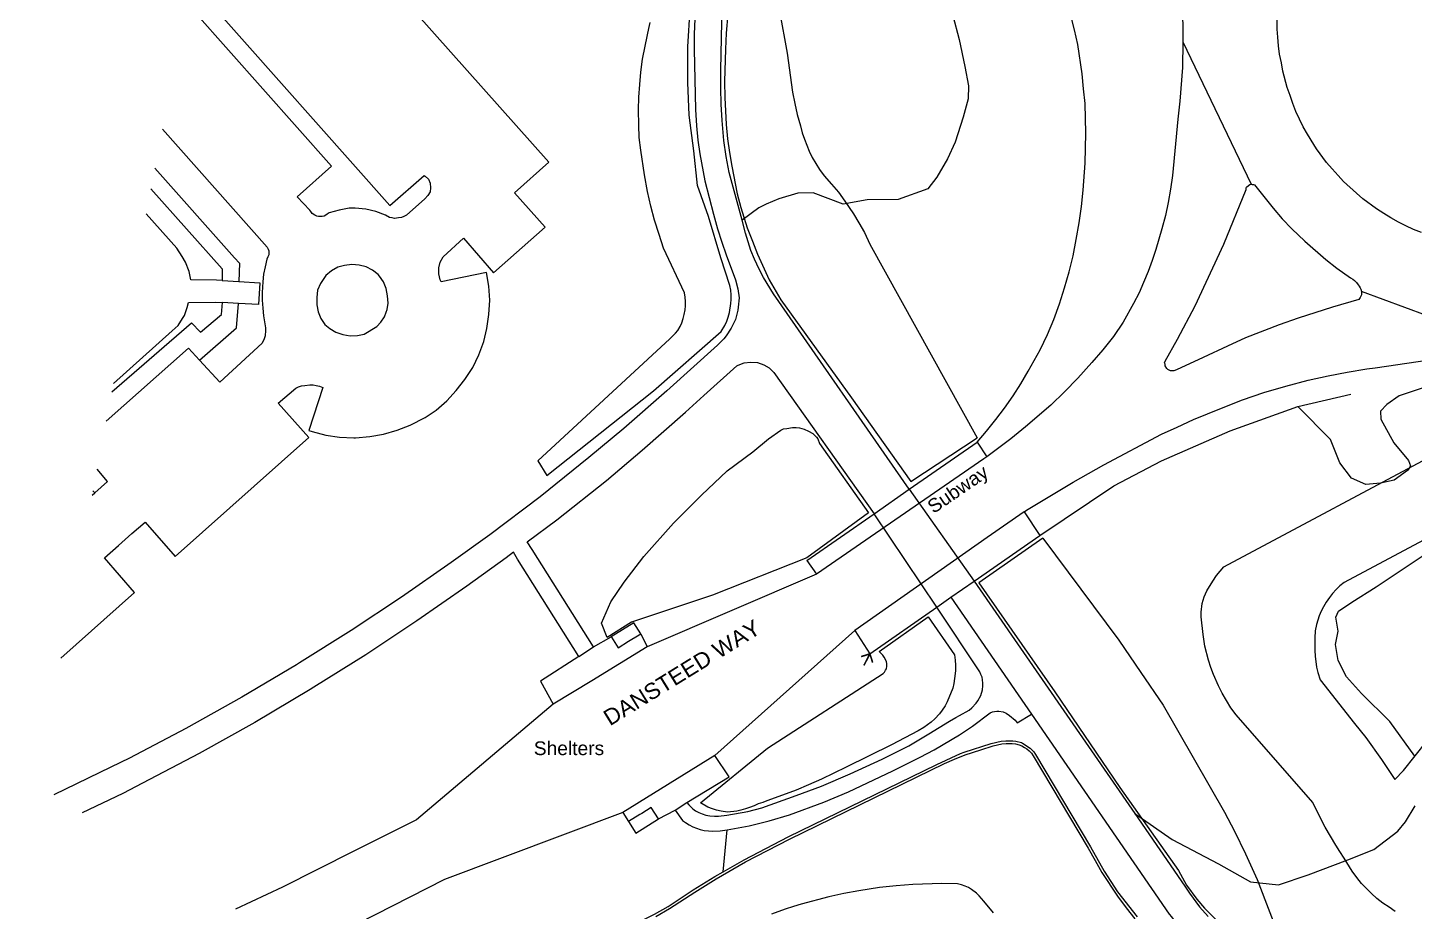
# Model space of a CAD drawing. Header units: millimetres. Extents: x 111502 to 977541, y 8702 to 1044108.
# Drawn here: x 487638.4 to 487789.9, y 241619.1 to 241715.7 of the extents above; entities that cross this region are included whole.
import ezdxf

# ---------------------------------------------------------------- set-up
doc = ezdxf.new("R2010")
doc.units = ezdxf.units.MM
doc.header["$LTSCALE"] = 0.25
doc.linetypes.add('DASHED2', pattern=[9.525, 6.35, -3.175])
doc.layers.add('E HVSS As Laid HV', color=10, linetype='Continuous')
doc.layers.add('X HVSS Site Background', color=8, linetype='Continuous')
doc.styles.add('OS Master Map$1$Standard', font='txt')

# ---------------------------------------------------------------- blocks, each defined once
blk = doc.blocks.new('OS Master Map$1$OSS2')
at = {"color": 8, "true_color": 0x707070, "const_width": 0.174, "flags": 128}
for points in [[(0.707, 0.707), (0, 0), (0.707, -0.707)], [(1.42, 0), (0, 0)]]:
    blk.add_lwpolyline(points, dxfattribs=at)
blk = doc.blocks.new('OS MAP 060722')
at = {"layer": 'X HVSS Site Background', "flags": 128}
for points in [[(-1099.33, 2590.34), (-1099.38, 2588.69), (-1099.38, 2588.69), (-1099.38, 2586.99), (-1099.38, 2586.99), (-1099.23, 2580.44), (-1099.23, 2580.44), (-1099.13, 2578.64), (-1099.13, 2578.64), (-1098.98, 2577.09), (-1098.98, 2577.09), (-1098.78, 2575.59), (-1098.78, 2575.59), (-1098.23, 2572.64), (-1098.23, 2572.64), (-1097.28, 2568.99), (-1097.28, 2568.99), (-1096.83, 2567.39), (-1096.83, 2567.39), (-1096.38, 2565.94), (-1096.38, 2565.94), (-1095.88, 2564.54), (-1095.88, 2564.54), (-1094.88, 2561.84), (-1094.88, 2561.84), (-1094.63, 2560.84), (-1094.63, 2560.84), (-1094.48, 2559.84), (-1094.48, 2559.84), (-1094.58, 2558.84), (-1094.58, 2558.84), (-1094.63, 2558.49), (-1094.63, 2558.49), (-1094.88, 2557.49), (-1094.88, 2557.49), (-1095.33, 2556.54), (-1095.33, 2556.54), (-1095.88, 2555.69), (-1095.88, 2555.69), (-1096.13, 2555.39), (-1096.13, 2555.39), (-1096.83, 2554.69), (-1096.83, 2554.69), (-1102.38, 2549.69), (-1102.38, 2549.69), (-1107.08, 2545.59), (-1107.08, 2545.59), (-1110.88, 2542.39), (-1110.88, 2542.39), (-1116.23, 2538.09), (-1116.23, 2538.09), (-1121.73, 2533.94), (-1121.73, 2533.94), (-1125.93, 2530.94), (-1125.93, 2530.94), (-1131.38, 2527.14), (-1131.38, 2527.14), (-1136.88, 2523.49), (-1136.88, 2523.49), (-1142.53, 2519.94), (-1142.53, 2519.94), (-1142.83, 2519.74), (-1142.83, 2519.74), (-1148.83, 2516.19), (-1148.83, 2516.19), (-1154.93, 2512.79), (-1154.93, 2512.79), (-1161.08, 2509.54), (-1161.08, 2509.54), (-1163.13, 2508.54), (-1163.13, 2508.54), (-1169.37, 2505.52)], [(-1094.15, 2568.33), (-1095.58, 2573.54), (-1095.58, 2573.54), (-1095.88, 2575.29), (-1095.88, 2575.29), (-1096.13, 2577.04), (-1096.13, 2577.04), (-1096.33, 2579.24), (-1096.33, 2579.24), (-1096.43, 2581.04), (-1096.43, 2581.04), (-1096.48, 2582.79), (-1096.48, 2582.79), (-1096.48, 2584.74), (-1096.48, 2584.74), (-1096.33, 2591.79), (-1096.33, 2591.79), (-1095.98, 2594.39), (-1095.98, 2594.39), (-1095.58, 2596.79), (-1095.58, 2596.79), (-1090.73, 2619.19)], [(-1095.53, 2593.04), (-1095.88, 2588.79), (-1095.88, 2588.79), (-1095.98, 2587.04), (-1095.98, 2587.04), (-1096.08, 2583.49), (-1096.08, 2583.49), (-1096.03, 2581.74), (-1096.03, 2581.74), (-1095.88, 2578.79), (-1095.88, 2578.79), (-1095.73, 2577.24), (-1095.73, 2577.24), (-1095.53, 2575.74), (-1095.53, 2575.74), (-1095.28, 2574.24), (-1095.28, 2574.24), (-1094.68, 2571.24), (-1094.68, 2571.24), (-1094.28, 2569.74), (-1094.28, 2569.74), (-1093.58, 2567.49), (-1093.58, 2567.49), (-1093.03, 2566.04), (-1093.03, 2566.04), (-1092.48, 2564.64), (-1092.48, 2564.64), (-1091.18, 2561.84), (-1091.18, 2561.84), (-1089.93, 2559.64), (-1089.93, 2559.64), (-1082.18, 2548.94), (-1082.18, 2548.94), (-1075.73, 2539.79), (-1075.73, 2539.79), (-1068.48, 2544.54)], [(-1090.08, 2591.19), (-1089.23, 2586.59), (-1089.23, 2586.59), (-1088.63, 2582.34), (-1088.63, 2582.34), (-1088.38, 2581.09), (-1088.38, 2581.09), (-1088.13, 2579.89), (-1088.13, 2579.89), (-1087.78, 2578.64), (-1087.78, 2578.64), (-1087.58, 2577.89), (-1087.58, 2577.89), (-1087.33, 2577.19), (-1087.33, 2577.19), (-1086.83, 2575.89), (-1086.83, 2575.89), (-1086.48, 2575.19), (-1086.48, 2575.19), (-1085.68, 2573.89), (-1085.68, 2573.89), (-1085.18, 2573.19), (-1085.18, 2573.19), (-1084.38, 2572.29), (-1084.38, 2572.29), (-1083.63, 2571.39), (-1083.63, 2571.39), (-1082.93, 2570.44), (-1082.93, 2570.44), (-1081.98, 2569.04), (-1081.98, 2569.04), (-1081.38, 2568.04), (-1081.38, 2568.04), (-1080.78, 2566.99), (-1080.78, 2566.99), (-1080.18, 2565.74), (-1080.18, 2565.74), (-1068.48, 2544.54)], [(-1071.14, 2590.73), (-1070.44, 2588.09), (-1070.44, 2588.09), (-1069.81, 2585.15), (-1069.81, 2585.15), (-1069.43, 2583.03), (-1069.43, 2583.03), (-1069.45, 2581.61), (-1069.45, 2581.61), (-1069.99, 2579.6), (-1069.99, 2579.6), (-1070.87, 2576.89), (-1070.87, 2576.89), (-1071.72, 2575.06), (-1071.72, 2575.06), (-1072.86, 2573.06), (-1072.86, 2573.06), (-1073.85, 2571.77), (-1073.85, 2571.77), (-1077.1, 2570.59), (-1077.1, 2570.59), (-1080.48, 2570.56), (-1080.48, 2570.56), (-1083.09, 2570.08), (-1083.09, 2570.08), (-1086.37, 2571.34), (-1086.37, 2571.34), (-1088.05, 2571.29), (-1088.05, 2571.29), (-1090.14, 2570.66), (-1090.14, 2570.66), (-1091.52, 2570.09), (-1091.52, 2570.09), (-1092.31, 2569.68), (-1092.31, 2569.68), (-1094.15, 2568.33)], [(-1068.48, 2544.09), (-1067.43, 2545.29), (-1067.43, 2545.29), (-1066.43, 2546.54), (-1066.43, 2546.54), (-1065.48, 2547.79), (-1065.48, 2547.79), (-1064.53, 2549.14), (-1064.53, 2549.14), (-1063.68, 2550.44), (-1063.68, 2550.44), (-1062.88, 2551.84), (-1062.88, 2551.84), (-1061.58, 2554.19), (-1061.58, 2554.19), (-1060.78, 2555.84), (-1060.78, 2555.84), (-1060.08, 2557.49), (-1060.08, 2557.49), (-1059.48, 2559.19), (-1059.48, 2559.19), (-1058.93, 2560.94), (-1058.93, 2560.94), (-1058.43, 2562.69), (-1058.43, 2562.69), (-1057.98, 2564.44), (-1057.98, 2564.44), (-1057.63, 2566.24), (-1057.63, 2566.24), (-1057.33, 2568.04), (-1057.33, 2568.04), (-1057.08, 2569.84), (-1057.08, 2569.84), (-1056.88, 2571.64), (-1056.88, 2571.64), (-1056.68, 2574.59), (-1056.68, 2574.59), (-1056.58, 2577.84), (-1056.58, 2577.84), (-1056.68, 2581.09), (-1056.68, 2581.09), (-1056.83, 2582.69), (-1056.83, 2582.69), (-1056.98, 2584.34), (-1056.98, 2584.34), (-1057.48, 2587.54), (-1057.48, 2587.54), (-1057.83, 2589.14), (-1057.83, 2589.14), (-1058.53, 2591.84)], [(-1019.93, 2566.99), (-1020.78, 2567.34), (-1020.78, 2567.34), (-1021.63, 2567.74), (-1021.63, 2567.74), (-1022.43, 2568.14), (-1022.43, 2568.14), (-1023.28, 2568.59), (-1023.28, 2568.59), (-1024.03, 2569.09), (-1024.03, 2569.09), (-1024.83, 2569.59), (-1024.83, 2569.59), (-1026.33, 2570.69), (-1026.33, 2570.69), (-1027.03, 2571.29), (-1027.03, 2571.29), (-1028.43, 2572.59), (-1028.43, 2572.59), (-1029.03, 2573.24), (-1029.03, 2573.24), (-1029.68, 2573.94), (-1029.68, 2573.94), (-1030.28, 2574.64), (-1030.28, 2574.64), (-1031.38, 2576.14), (-1031.38, 2576.14), (-1031.67, 2576.6), (-1031.67, 2576.6), (-1032.38, 2577.74), (-1032.38, 2577.74), (-1032.83, 2578.54), (-1032.83, 2578.54), (-1033.63, 2580.24), (-1033.63, 2580.24), (-1033.98, 2581.09), (-1033.98, 2581.09), (-1034.28, 2581.99), (-1034.28, 2581.99), (-1034.58, 2582.84), (-1034.58, 2582.84), (-1035.08, 2584.64), (-1035.08, 2584.64), (-1035.23, 2585.54), (-1035.23, 2585.54), (-1035.43, 2586.49), (-1035.43, 2586.49), (-1035.53, 2587.39), (-1035.53, 2587.39), (-1035.63, 2588.34), (-1035.63, 2588.34), (-1035.68, 2589.24), (-1035.68, 2589.24), (-1035.68, 2591.14)], [(-1168.6, 2520.47), (-1160.53, 2527.64), (-1160.53, 2527.64), (-1163.83, 2531.44), (-1163.83, 2531.44), (-1162.28, 2532.79), (-1162.28, 2532.79), (-1160.83, 2534.09), (-1160.83, 2534.09), (-1159.38, 2535.34), (-1159.38, 2535.34), (-1156.08, 2531.59), (-1156.08, 2531.59), (-1141.48, 2544.59), (-1141.48, 2544.59), (-1144.83, 2548.34), (-1144.83, 2548.34), (-1142.93, 2549.99), (-1142.93, 2549.99), (-1142.63, 2550.14), (-1142.63, 2550.14), (-1142.28, 2550.24), (-1142.28, 2550.24), (-1141.93, 2550.29), (-1141.93, 2550.29), (-1141.38, 2550.34), (-1141.38, 2550.34), (-1141.03, 2550.34), (-1141.03, 2550.34), (-1140.68, 2550.29), (-1140.68, 2550.29), (-1140.33, 2550.19), (-1140.33, 2550.19), (-1139.98, 2550.04), (-1139.98, 2550.04), (-1141.48, 2545.34), (-1141.48, 2545.34), (-1141.13, 2545.24), (-1141.13, 2545.24), (-1139.63, 2544.84), (-1139.63, 2544.84), (-1138.13, 2544.64), (-1138.13, 2544.64), (-1136.58, 2544.54), (-1136.58, 2544.54), (-1136.38, 2544.54), (-1136.38, 2544.54), (-1134.83, 2544.69), (-1134.83, 2544.69), (-1133.33, 2544.94), (-1133.33, 2544.94), (-1131.83, 2545.39), (-1131.83, 2545.39), (-1130.43, 2545.94), (-1130.43, 2545.94), (-1128.78, 2546.79), (-1128.78, 2546.79), (-1127.58, 2547.59), (-1127.58, 2547.59), (-1126.43, 2548.59), (-1126.43, 2548.59), (-1125.38, 2549.74), (-1125.38, 2549.74), (-1124.43, 2550.94), (-1124.43, 2550.94), (-1123.58, 2552.24), (-1123.58, 2552.24), (-1122.93, 2553.64), (-1122.93, 2553.64), (-1122.38, 2555.09), (-1122.38, 2555.09), (-1122.03, 2556.49), (-1122.03, 2556.49), (-1121.83, 2558.04), (-1121.83, 2558.04), (-1121.73, 2559.59), (-1121.73, 2559.59), (-1121.83, 2561.14), (-1121.83, 2561.14), (-1122.08, 2562.64), (-1122.08, 2562.64), (-1127.03, 2561.59), (-1127.03, 2561.59), (-1127.13, 2561.84), (-1127.13, 2561.84), (-1127.28, 2562.49), (-1127.28, 2562.49), (-1127.28, 2563.14), (-1127.28, 2563.14), (-1127.13, 2563.74), (-1127.13, 2563.74), (-1126.83, 2564.34), (-1126.83, 2564.34), (-1124.58, 2566.39), (-1124.58, 2566.39), (-1121.33, 2562.59), (-1121.33, 2562.59), (-1115.68, 2567.59), (-1115.68, 2567.59), (-1119.03, 2571.34), (-1119.03, 2571.34), (-1115.28, 2574.69), (-1115.28, 2574.69), (-1140.53, 2603.09)], [(-1152.58, 2592.39), (-1132.63, 2569.94), (-1132.63, 2569.94), (-1128.88, 2573.24), (-1128.88, 2573.24), (-1128.78, 2573.14), (-1128.78, 2573.14), (-1128.43, 2572.84), (-1128.43, 2572.84), (-1128.23, 2572.39), (-1128.23, 2572.39), (-1128.18, 2571.89), (-1128.18, 2571.89), (-1128.23, 2571.44), (-1128.23, 2571.44), (-1128.48, 2571.04), (-1128.48, 2571.04), (-1128.83, 2570.69), (-1128.83, 2570.69), (-1130.83, 2568.89), (-1130.83, 2568.89), (-1131.13, 2568.74), (-1131.13, 2568.74), (-1131.38, 2568.64), (-1131.38, 2568.64), (-1131.68, 2568.59), (-1131.68, 2568.59), (-1132.13, 2568.54), (-1132.13, 2568.54), (-1132.38, 2568.59), (-1132.38, 2568.59), (-1132.68, 2568.64), (-1132.68, 2568.64), (-1133.13, 2568.89), (-1133.13, 2568.89), (-1134.18, 2569.29), (-1134.18, 2569.29), (-1135.28, 2569.54), (-1135.28, 2569.54), (-1136.43, 2569.64), (-1136.43, 2569.64), (-1137.08, 2569.64), (-1137.08, 2569.64), (-1138.18, 2569.44), (-1138.18, 2569.44), (-1139.28, 2569.14), (-1139.28, 2569.14), (-1139.48, 2568.99), (-1139.48, 2568.99), (-1139.63, 2568.89), (-1139.63, 2568.89), (-1139.83, 2568.79), (-1139.83, 2568.79), (-1140.03, 2568.74), (-1140.03, 2568.74), (-1140.43, 2568.74), (-1140.43, 2568.74), (-1140.63, 2568.79), (-1140.63, 2568.79), (-1140.83, 2568.89), (-1140.83, 2568.89), (-1141.13, 2569.09), (-1141.13, 2569.09), (-1141.28, 2569.29), (-1141.28, 2569.29), (-1141.38, 2569.44), (-1141.38, 2569.44), (-1142.78, 2570.89), (-1142.78, 2570.89), (-1139.03, 2574.24), (-1139.03, 2574.24), (-1154.03, 2591.14)], [(-1116.48, 2542.04), (-1102.03, 2555.39), (-1102.03, 2555.39), (-1101.43, 2555.99), (-1101.43, 2555.99), (-1101.18, 2556.29), (-1101.18, 2556.29), (-1100.93, 2556.74), (-1100.93, 2556.74), (-1100.73, 2557.14), (-1100.73, 2557.14), (-1100.58, 2557.59), (-1100.58, 2557.59), (-1100.48, 2558.04), (-1100.48, 2558.04), (-1100.38, 2558.54), (-1100.38, 2558.54), (-1100.33, 2558.99), (-1100.33, 2558.99), (-1100.33, 2559.44), (-1100.33, 2559.44), (-1100.38, 2559.94), (-1100.38, 2559.94), (-1100.43, 2560.39), (-1100.43, 2560.39), (-1102.73, 2565.29), (-1102.73, 2565.29), (-1103.23, 2566.79), (-1103.23, 2566.79), (-1103.73, 2568.34), (-1103.73, 2568.34), (-1104.13, 2569.89), (-1104.13, 2569.89), (-1104.48, 2571.49), (-1104.48, 2571.49), (-1104.83, 2573.29), (-1104.83, 2573.29), (-1105.23, 2575.99), (-1105.23, 2575.99), (-1105.38, 2577.39), (-1105.38, 2577.39), (-1105.43, 2578.74), (-1105.43, 2578.74), (-1105.48, 2580.39), (-1105.48, 2580.39), (-1105.43, 2581.79), (-1105.43, 2581.79), (-1105.33, 2583.19), (-1105.33, 2583.19), (-1105.23, 2584.54), (-1105.23, 2584.54), (-1105.03, 2585.94), (-1105.03, 2585.94), (-1104.48, 2588.59), (-1104.48, 2588.59), (-1104.33, 2589.29), (-1104.33, 2589.29), (-1104.18, 2589.94)], [(-1116.48, 2542.04), (-1115.48, 2540.44), (-1115.48, 2540.44), (-1103.83, 2549.69), (-1103.83, 2549.69), (-1096.43, 2556.19), (-1096.43, 2556.19), (-1096.03, 2556.84), (-1096.03, 2556.84), (-1095.83, 2557.29), (-1095.83, 2557.29), (-1095.68, 2557.74), (-1095.68, 2557.74), (-1095.53, 2558.24), (-1095.53, 2558.24), (-1095.38, 2559.24), (-1095.38, 2559.24), (-1095.33, 2559.69), (-1095.33, 2559.69), (-1095.33, 2560.19), (-1095.33, 2560.19), (-1095.38, 2560.69), (-1095.38, 2560.69), (-1095.48, 2561.19), (-1095.48, 2561.19), (-1096.48, 2564.24), (-1096.48, 2564.24), (-1097.83, 2568.74), (-1097.83, 2568.74), (-1099.03, 2572.14), (-1099.03, 2572.14), (-1099.43, 2575.94), (-1099.43, 2575.94), (-1099.93, 2579.84), (-1099.93, 2579.84), (-1100.08, 2583.39), (-1100.08, 2583.39), (-1100.08, 2587.29), (-1100.08, 2587.29), (-1099.83, 2591.44)], [(-1046.05, 2590.96), (-1045.98, 2589.74), (-1045.98, 2589.74), (-1045.98, 2587.84)], [(-1045.98, 2587.84), (-1046.03, 2585.04), (-1046.03, 2585.04), (-1046.33, 2581.34), (-1046.33, 2581.34), (-1046.53, 2579.39), (-1046.53, 2579.39), (-1047.13, 2573.24), (-1047.13, 2573.24), (-1047.33, 2571.74), (-1047.33, 2571.74), (-1047.58, 2570.29), (-1047.58, 2570.29), (-1047.88, 2568.84), (-1047.88, 2568.84), (-1048.28, 2567.39), (-1048.28, 2567.39), (-1048.93, 2565.14), (-1048.93, 2565.14), (-1049.33, 2563.94), (-1049.33, 2563.94), (-1049.78, 2562.74), (-1049.78, 2562.74), (-1050.28, 2561.54), (-1050.28, 2561.54), (-1050.78, 2560.39), (-1050.78, 2560.39), (-1051.38, 2559.24), (-1051.38, 2559.24), (-1052.53, 2557.19), (-1052.53, 2557.19), (-1053.58, 2555.64), (-1053.58, 2555.64), (-1054.73, 2554.19), (-1054.73, 2554.19), (-1055.93, 2552.79), (-1055.93, 2552.79), (-1057.48, 2551.09), (-1057.48, 2551.09), (-1058.93, 2549.59), (-1058.93, 2549.59), (-1060.43, 2548.14), (-1060.43, 2548.14), (-1063.18, 2545.74), (-1063.18, 2545.74), (-1064.78, 2544.44), (-1064.78, 2544.44), (-1067.42, 2542.47)], [(-1045.98, 2587.84), (-1038.53, 2572.29)], [(-1157.49, 2578.29), (-1146.03, 2565.39), (-1146.03, 2565.39), (-1145.93, 2565.19), (-1145.93, 2565.19), (-1145.88, 2564.99), (-1145.88, 2564.99), (-1145.88, 2564.54), (-1145.88, 2564.54), (-1145.98, 2564.34), (-1145.98, 2564.34), (-1146.08, 2564.09), (-1146.08, 2564.09), (-1146.28, 2563.24), (-1146.28, 2563.24), (-1146.43, 2562.44), (-1146.43, 2562.44), (-1146.53, 2561.59), (-1146.53, 2561.59), (-1146.58, 2560.44), (-1146.58, 2560.44), (-1146.58, 2559.59), (-1146.58, 2559.59), (-1146.53, 2558.74), (-1146.53, 2558.74), (-1146.43, 2557.89), (-1146.43, 2557.89), (-1146.23, 2556.59), (-1146.23, 2556.59), (-1146.23, 2556.29), (-1146.23, 2556.29), (-1146.28, 2555.69), (-1146.28, 2555.69), (-1146.38, 2555.39), (-1146.38, 2555.39), (-1146.58, 2554.89), (-1146.58, 2554.89), (-1151.23, 2550.64), (-1151.23, 2550.64), (-1153.43, 2553.04)], [(-1158.31, 2574.03), (-1149.63, 2564.24), (-1149.63, 2564.24), (-1149.08, 2563.64), (-1149.08, 2563.64), (-1149.13, 2561.64)], [(-1158.75, 2571.76), (-1150.98, 2563.04), (-1150.98, 2563.04), (-1150.98, 2561.74)], [(-1026.48, 2560.54), (-1026.48, 2560.19), (-1026.48, 2560.19), (-1026.53, 2560.04), (-1026.53, 2560.04), (-1026.63, 2559.89), (-1026.63, 2559.89), (-1026.78, 2559.69), (-1026.78, 2559.69), (-1029.63, 2558.84), (-1029.63, 2558.84), (-1033.38, 2557.64), (-1033.38, 2557.64), (-1035.48, 2556.89), (-1035.48, 2556.89), (-1039.13, 2555.49), (-1039.13, 2555.49), (-1041.13, 2554.59), (-1041.13, 2554.59), (-1043.78, 2553.34), (-1043.78, 2553.34), (-1046.68, 2551.99), (-1046.68, 2551.99), (-1046.98, 2551.89), (-1046.98, 2551.89), (-1047.11, 2551.89), (-1047.11, 2551.89), (-1047.33, 2551.89), (-1047.33, 2551.89), (-1047.48, 2551.94), (-1047.48, 2551.94), (-1047.63, 2552.04), (-1047.63, 2552.04), (-1047.73, 2552.14), (-1047.73, 2552.14), (-1047.93, 2552.44), (-1047.93, 2552.44), (-1047.93, 2552.59), (-1047.93, 2552.59), (-1047.98, 2552.74), (-1047.98, 2552.74), (-1047.93, 2552.94), (-1047.93, 2552.94), (-1046.58, 2555.34), (-1046.58, 2555.34), (-1044.63, 2558.99), (-1044.63, 2558.99), (-1041.53, 2565.74), (-1041.53, 2565.74), (-1039.08, 2571.69), (-1039.08, 2571.69), (-1039.08, 2571.84), (-1039.08, 2571.84), (-1039.03, 2571.94), (-1039.03, 2571.94), (-1038.83, 2572.14), (-1038.83, 2572.14), (-1038.68, 2572.24), (-1038.68, 2572.24), (-1038.53, 2572.29)], [(-1038.53, 2572.29), (-1038.43, 2572.24), (-1038.43, 2572.24), (-1038.28, 2572.24), (-1038.28, 2572.24), (-1038.18, 2572.19), (-1038.18, 2572.19), (-1038.03, 2572.04), (-1038.03, 2572.04), (-1036.13, 2569.64), (-1036.13, 2569.64), (-1035.13, 2568.49), (-1035.13, 2568.49), (-1034.08, 2567.39), (-1034.08, 2567.39), (-1032.68, 2566.04), (-1032.68, 2566.04), (-1030.38, 2564.04), (-1030.38, 2564.04), (-1029.18, 2563.09), (-1029.18, 2563.09), (-1027.68, 2562.04), (-1027.68, 2562.04), (-1027.43, 2561.89), (-1027.43, 2561.89), (-1027.23, 2561.74), (-1027.23, 2561.74), (-1027.03, 2561.54), (-1027.03, 2561.54), (-1026.83, 2561.29), (-1026.83, 2561.29), (-1026.73, 2561.14), (-1026.73, 2561.14), (-1026.63, 2560.94), (-1026.63, 2560.94), (-1026.53, 2560.79), (-1026.53, 2560.79), (-1026.48, 2560.54)], [(-1150.98, 2561.74), (-1151.58, 2561.79), (-1151.58, 2561.79), (-1154.38, 2561.84), (-1154.38, 2561.84), (-1154.58, 2562.74), (-1154.58, 2562.74), (-1154.98, 2563.74), (-1154.98, 2563.74), (-1155.33, 2564.39), (-1155.33, 2564.39), (-1155.93, 2565.29), (-1155.93, 2565.29), (-1159.27, 2569.03)], [(-1075.88, 2538.94), (-1090.73, 2560.29), (-1090.73, 2560.29), (-1091.83, 2562.09), (-1091.83, 2562.09), (-1092.28, 2562.99), (-1092.28, 2562.99), (-1092.78, 2564.09), (-1092.78, 2564.09), (-1093.18, 2565.04), (-1093.18, 2565.04), (-1093.78, 2566.94), (-1093.78, 2566.94), (-1094.15, 2568.33)], [(-1134.08, 2556.74), (-1133.63, 2557.19), (-1133.63, 2557.19), (-1133.23, 2557.79), (-1133.23, 2557.79), (-1133.03, 2558.29), (-1133.03, 2558.29), (-1132.93, 2558.59), (-1132.93, 2558.59), (-1132.83, 2559.29), (-1132.83, 2559.29), (-1132.88, 2560.09), (-1132.88, 2560.09), (-1133.03, 2560.89), (-1133.03, 2560.89), (-1133.33, 2561.59), (-1133.33, 2561.59), (-1133.78, 2562.24), (-1133.78, 2562.24), (-1133.93, 2562.39), (-1133.93, 2562.39), (-1134.53, 2562.89), (-1134.53, 2562.89), (-1135.23, 2563.24), (-1135.23, 2563.24), (-1135.98, 2563.44), (-1135.98, 2563.44), (-1136.78, 2563.49), (-1136.78, 2563.49), (-1137.58, 2563.39), (-1137.58, 2563.39), (-1138.33, 2563.19), (-1138.33, 2563.19), (-1139.03, 2562.79), (-1139.03, 2562.79), (-1139.63, 2562.29), (-1139.63, 2562.29), (-1139.78, 2562.09), (-1139.78, 2562.09), (-1140.23, 2561.44), (-1140.23, 2561.44), (-1140.53, 2560.69), (-1140.53, 2560.69), (-1140.63, 2559.89), (-1140.63, 2559.89), (-1140.63, 2559.09), (-1140.63, 2559.09), (-1140.48, 2558.34), (-1140.48, 2558.34), (-1140.18, 2557.59), (-1140.18, 2557.59), (-1139.73, 2556.94), (-1139.73, 2556.94), (-1139.18, 2556.49), (-1139.18, 2556.49), (-1138.53, 2556.09), (-1138.53, 2556.09), (-1137.78, 2555.84), (-1137.78, 2555.84), (-1136.98, 2555.69), (-1136.98, 2555.69), (-1136.18, 2555.74), (-1136.18, 2555.74), (-1135.43, 2555.89), (-1135.43, 2555.89), (-1134.08, 2556.74)], [(-1150.98, 2561.74), (-1149.13, 2561.64)], [(-1149.13, 2561.64), (-1146.83, 2561.49), (-1146.83, 2561.49), (-1146.98, 2559.14), (-1146.98, 2559.14), (-1149.18, 2559.24)], [(-1009.9, 2554.43), (-1026.48, 2560.54)], [(-1163.01, 2549.57), (-1154.33, 2557.14), (-1154.33, 2557.14), (-1153.33, 2556.09), (-1153.33, 2556.09), (-1151.03, 2558.04), (-1151.03, 2558.04), (-1150.93, 2559.34)], [(-1162.83, 2550.48), (-1156.43, 2556.24), (-1156.43, 2556.24), (-1155.78, 2556.84), (-1155.78, 2556.84), (-1155.28, 2557.59), (-1155.28, 2557.59), (-1155.08, 2557.94), (-1155.08, 2557.94), (-1154.78, 2558.79), (-1154.78, 2558.79), (-1154.63, 2559.34), (-1154.63, 2559.34), (-1151.73, 2559.39), (-1151.73, 2559.39), (-1150.93, 2559.34)], [(-1153.43, 2553.04), (-1149.38, 2556.59), (-1149.38, 2556.59), (-1149.18, 2559.24)], [(-1149.18, 2559.24), (-1150.93, 2559.34)], [(-1063.34, 2536.46), (-1063.08, 2536.64), (-1063.08, 2536.64), (-1057.98, 2539.69), (-1057.98, 2539.69), (-1054.63, 2541.59), (-1054.63, 2541.59), (-1048.33, 2544.94), (-1048.33, 2544.94), (-1046.6, 2545.73), (-1046.6, 2545.73), (-1044.83, 2546.54), (-1044.83, 2546.54), (-1041.78, 2547.79), (-1041.78, 2547.79), (-1039.48, 2548.69), (-1039.48, 2548.69), (-1037.13, 2549.49), (-1037.13, 2549.49), (-1034.73, 2550.19), (-1034.73, 2550.19), (-1032.28, 2550.84), (-1032.28, 2550.84), (-1030.13, 2551.34), (-1030.13, 2551.34), (-1028.03, 2551.74), (-1028.03, 2551.74), (-1025.88, 2552.09), (-1025.88, 2552.09), (-1024.98, 2552.19), (-1024.98, 2552.19), (-1009.9, 2554.43)], [(-1163.62, 2546.38), (-1154.63, 2554.34), (-1154.63, 2554.34), (-1153.43, 2553.04)], [(-1110.38, 2521.69), (-1117.08, 2532.34), (-1117.08, 2532.34), (-1117.63, 2533.19), (-1117.63, 2533.19), (-1114.38, 2535.59), (-1114.38, 2535.59), (-1108.98, 2539.89), (-1108.98, 2539.89), (-1105.08, 2543.19), (-1105.08, 2543.19), (-1100.33, 2547.34), (-1100.33, 2547.34), (-1098.33, 2549.19), (-1098.33, 2549.19), (-1094.73, 2552.44), (-1094.73, 2552.44), (-1094.58, 2552.49), (-1094.58, 2552.49), (-1093.93, 2552.74), (-1093.93, 2552.74), (-1093.23, 2552.84), (-1093.23, 2552.84), (-1092.48, 2552.79), (-1092.48, 2552.79), (-1091.78, 2552.54), (-1091.78, 2552.54), (-1091.18, 2552.19), (-1091.18, 2552.19), (-1090.68, 2551.69), (-1090.68, 2551.69), (-1079.73, 2536.24)], [(-1019.74, 2550), (-1022.37, 2549.13), (-1022.37, 2549.13), (-1023.7, 2548.19), (-1023.7, 2548.19), (-1024.38, 2547.47), (-1024.38, 2547.47), (-1024.37, 2546.58), (-1024.37, 2546.58), (-1022.95, 2543.99), (-1022.95, 2543.99), (-1021.32, 2542.07), (-1021.32, 2542.07), (-1021.11, 2541.51), (-1021.11, 2541.51), (-1021.28, 2541.25), (-1021.28, 2541.25), (-1021.44, 2540.99), (-1021.44, 2540.99), (-1022.89, 2539.94), (-1022.89, 2539.94), (-1024.39, 2539.59), (-1024.39, 2539.59), (-1026.01, 2539.46), (-1026.01, 2539.46), (-1027.56, 2540.15), (-1027.56, 2540.15), (-1028.83, 2541.81), (-1028.83, 2541.81), (-1029.86, 2544.38), (-1029.86, 2544.38), (-1033.41, 2547.96)], [(-1022.78, 2492.79), (-1023.43, 2493.24), (-1023.43, 2493.24), (-1024.13, 2493.69), (-1024.13, 2493.69), (-1024.78, 2494.19), (-1024.78, 2494.19), (-1025.38, 2494.74), (-1025.38, 2494.74), (-1026.48, 2495.84), (-1026.48, 2495.84), (-1026.98, 2496.49), (-1026.98, 2496.49), (-1027.48, 2497.19), (-1027.48, 2497.19), (-1028.38, 2498.59), (-1028.38, 2498.59), (-1028.83, 2499.34), (-1028.83, 2499.34), (-1029.28, 2500.04), (-1029.28, 2500.04), (-1030.43, 2501.99), (-1030.43, 2501.99), (-1031.13, 2503.34), (-1031.13, 2503.34), (-1031.78, 2504.69), (-1031.78, 2504.69), (-1040.18, 2514.29), (-1040.18, 2514.29), (-1040.73, 2515.04), (-1040.73, 2515.04), (-1041.23, 2515.84), (-1041.23, 2515.84), (-1041.68, 2516.64), (-1041.68, 2516.64), (-1042.08, 2517.44), (-1042.08, 2517.44), (-1042.63, 2518.69), (-1042.63, 2518.69), (-1042.93, 2519.44), (-1042.93, 2519.44), (-1043.18, 2520.24), (-1043.18, 2520.24), (-1043.58, 2521.79), (-1043.58, 2521.79), (-1043.78, 2523.04), (-1043.78, 2523.04), (-1043.98, 2524.99), (-1043.98, 2524.99), (-1043.98, 2525.49), (-1043.98, 2525.49), (-1043.88, 2526.44), (-1043.88, 2526.44), (-1043.68, 2527.19), (-1043.68, 2527.19), (-1043.38, 2527.84), (-1043.38, 2527.84), (-1042.73, 2528.89), (-1042.73, 2528.89), (-1042.33, 2529.49), (-1042.33, 2529.49), (-1041.53, 2530.44), (-1041.53, 2530.44), (-1017.08, 2543.49)], [(-1033.41, 2547.96), (-1027.63, 2549.34)], [(-1061.63, 2533.89), (-1053.53, 2539.3), (-1053.53, 2539.3), (-1048.33, 2542.04), (-1048.33, 2542.04), (-1040.83, 2545.31), (-1040.83, 2545.31), (-1033.41, 2547.96)], [(-1108.88, 2522.74), (-1109.53, 2524.29), (-1109.53, 2524.29), (-1108.48, 2526.64), (-1108.48, 2526.64), (-1107.03, 2528.79), (-1107.03, 2528.79), (-1104.88, 2531.59), (-1104.88, 2531.59), (-1101.63, 2535.24), (-1101.63, 2535.24), (-1098.58, 2538.29), (-1098.58, 2538.29), (-1095.78, 2540.94), (-1095.78, 2540.94), (-1092.98, 2543.04), (-1092.98, 2543.04), (-1091.28, 2544.44), (-1091.28, 2544.44), (-1089.93, 2545.39), (-1089.93, 2545.39), (-1089.63, 2545.54), (-1089.63, 2545.54), (-1089.28, 2545.59), (-1089.28, 2545.59), (-1088.63, 2545.69), (-1088.63, 2545.69), (-1088.23, 2545.69), (-1088.23, 2545.69), (-1087.88, 2545.64), (-1087.88, 2545.64), (-1087.38, 2545.49), (-1087.38, 2545.49), (-1086.88, 2545.29), (-1086.88, 2545.29), (-1086.43, 2545.04), (-1086.43, 2545.04), (-1086.03, 2544.64), (-1086.03, 2544.64), (-1085.88, 2544.44), (-1085.88, 2544.44), (-1085.68, 2543.94), (-1085.68, 2543.94), (-1080.33, 2536.34), (-1080.33, 2536.34), (-1087.08, 2531.44)], [(-1075.88, 2538.94), (-1068.48, 2544.09)], [(-1068.48, 2544.09), (-1067.42, 2542.47)], [(-1067.42, 2542.47), (-1067.73, 2542.24), (-1067.73, 2542.24), (-1086.03, 2529.64)], [(-1051.25, 2503.48), (-1047.15, 2500.63), (-1047.15, 2500.63), (-1042.1, 2497.99), (-1042.1, 2497.99), (-1038.59, 2496.02), (-1038.59, 2496.02), (-1035.55, 2495.69), (-1035.55, 2495.69), (-1032.28, 2496.79), (-1032.28, 2496.79), (-1027.98, 2498.44), (-1027.98, 2498.44), (-1025.14, 2499.57), (-1025.14, 2499.57), (-1022.5, 2501.54), (-1022.5, 2501.54), (-1021.67, 2502.59), (-1021.67, 2502.59), (-1020.6, 2504.31)], [(-1020.64, 2509.74), (-1023.36, 2513.56), (-1023.36, 2513.56), (-1026.47, 2516.6), (-1026.47, 2516.6), (-1028.1, 2518.43), (-1028.1, 2518.43), (-1029.01, 2520.2), (-1029.01, 2520.2), (-1029.32, 2521.98), (-1029.32, 2521.98), (-1029.02, 2523.41), (-1029.02, 2523.41), (-1029.28, 2524.94), (-1029.28, 2524.94), (-1028.99, 2525.6), (-1028.99, 2525.6), (-1027.54, 2526.58), (-1027.54, 2526.58), (-1024.86, 2528.25), (-1024.86, 2528.25), (-1017.22, 2533.35)], [(-1016.98, 2534.84), (-1028.38, 2528.74), (-1028.38, 2528.74), (-1028.83, 2528.39), (-1028.83, 2528.39), (-1029.23, 2527.99), (-1029.23, 2527.99), (-1029.63, 2527.54), (-1029.63, 2527.54), (-1029.98, 2527.09), (-1029.98, 2527.09), (-1030.33, 2526.59), (-1030.33, 2526.59), (-1030.63, 2526.09), (-1030.63, 2526.09), (-1030.88, 2525.59), (-1030.88, 2525.59), (-1031.08, 2525.09), (-1031.08, 2525.09), (-1031.38, 2524.14), (-1031.38, 2524.14), (-1031.53, 2523.44), (-1031.53, 2523.44), (-1031.58, 2522.69), (-1031.58, 2522.69), (-1031.58, 2521.29), (-1031.58, 2521.29), (-1031.53, 2520.69), (-1031.53, 2520.69), (-1031.38, 2519.49), (-1031.38, 2519.49), (-1031.23, 2518.89), (-1031.23, 2518.89), (-1030.98, 2518.09), (-1030.98, 2518.09), (-1027.23, 2513.34), (-1027.23, 2513.34), (-1025.98, 2511.79), (-1025.98, 2511.79), (-1024.28, 2509.39), (-1024.28, 2509.39), (-1022.83, 2507.19), (-1022.83, 2507.19), (-1021.88, 2508.19), (-1021.88, 2508.19), (-1019.33, 2511.39)], [(-1164.88, 2538.54), (-1163.48, 2539.79), (-1163.48, 2539.79), (-1164.63, 2541.11)], [(-1165.17, 2538.29), (-1164.88, 2538.54)], [(-1164.88, 2538.54), (-1165.08, 2538.77)], [(-1079.73, 2536.24), (-1075.88, 2538.94)], [(-1075.88, 2538.94), (-1068.78, 2528.89)], [(-1087.08, 2531.14), (-1079.73, 2536.24)], [(-1063.34, 2536.46), (-1067.38, 2533.64), (-1067.38, 2533.64), (-1081.83, 2523.49)], [(-1072.88, 2526.04), (-1079.73, 2536.24)], [(-1063.34, 2536.46), (-1061.63, 2533.89)], [(-1068.78, 2528.89), (-1061.63, 2533.89)], [(-1061.28, 2533.59), (-1068.28, 2528.69), (-1068.28, 2528.69), (-1059.98, 2516.79), (-1059.98, 2516.79), (-1052.88, 2506.34), (-1052.88, 2506.34), (-1046.48, 2497.24), (-1046.48, 2497.24), (-1045.58, 2495.64), (-1045.58, 2495.64), (-1044.48, 2494.14), (-1044.48, 2494.14), (-1043.63, 2493.14), (-1043.63, 2493.14), (-1042.43, 2491.94)], [(-1061.28, 2533.59), (-1052.98, 2522.44), (-1052.98, 2522.44), (-1050.58, 2518.89), (-1050.58, 2518.89), (-1048.13, 2515.34), (-1048.13, 2515.34), (-1041.43, 2503.64), (-1041.43, 2503.64), (-1040.33, 2501.54), (-1040.33, 2501.54), (-1039.13, 2499.09), (-1039.13, 2499.09), (-1037.88, 2496.29), (-1037.88, 2496.29), (-1034.93, 2488.59)], [(-1111.98, 2520.64), (-1118.68, 2531.29), (-1118.68, 2531.29), (-1119.13, 2532.04), (-1119.13, 2532.04), (-1119.93, 2531.44), (-1119.93, 2531.44), (-1124.23, 2528.34), (-1124.23, 2528.34), (-1129.68, 2524.54), (-1129.68, 2524.54), (-1135.28, 2520.84), (-1135.28, 2520.84), (-1140.93, 2517.29), (-1140.93, 2517.29), (-1141.33, 2517.04), (-1141.33, 2517.04), (-1147.38, 2513.44), (-1147.38, 2513.44), (-1153.48, 2510.04), (-1153.48, 2510.04), (-1159.68, 2506.79), (-1159.68, 2506.79), (-1161.83, 2505.69), (-1161.83, 2505.69), (-1166.26, 2503.56)], [(-1087.08, 2531.44), (-1097.38, 2527.34), (-1097.38, 2527.34), (-1106.23, 2524.39), (-1106.23, 2524.39), (-1108.88, 2522.74)], [(-1087.08, 2531.14), (-1086.03, 2529.64)], [(-1086.03, 2529.64), (-1104.53, 2521.69)], [(-1071.33, 2527.14), (-1068.78, 2528.89)], [(-1068.78, 2528.89), (-1051.25, 2503.48)], [(-1072.88, 2526.04), (-1071.33, 2527.14)], [(-1071.33, 2527.14), (-1062.53, 2514.34)], [(-1100.18, 2504.69), (-1099.98, 2504.44), (-1099.98, 2504.44), (-1099.53, 2503.99), (-1099.53, 2503.99), (-1099.23, 2503.79), (-1099.23, 2503.79), (-1098.88, 2503.59), (-1098.88, 2503.59), (-1098.53, 2503.44), (-1098.53, 2503.44), (-1098.13, 2503.29), (-1098.13, 2503.29), (-1097.68, 2503.24), (-1097.68, 2503.24), (-1097.18, 2503.19), (-1097.18, 2503.19), (-1096.73, 2503.19), (-1096.73, 2503.19), (-1095.83, 2503.29), (-1095.83, 2503.29), (-1093.53, 2503.69), (-1093.53, 2503.69), (-1091.98, 2504.09), (-1091.98, 2504.09), (-1088.23, 2505.44), (-1088.23, 2505.44), (-1085.48, 2506.49), (-1085.48, 2506.49), (-1082.33, 2507.84), (-1082.33, 2507.84), (-1078.83, 2509.44), (-1078.83, 2509.44), (-1075.93, 2510.89), (-1075.93, 2510.89), (-1073.73, 2512.19), (-1073.73, 2512.19), (-1071.48, 2513.59), (-1071.48, 2513.59), (-1070.78, 2513.99), (-1070.78, 2513.99), (-1070.38, 2514.19), (-1070.38, 2514.19), (-1069.33, 2514.79), (-1069.33, 2514.79), (-1069.03, 2515.04), (-1069.03, 2515.04), (-1068.58, 2515.54), (-1068.58, 2515.54), (-1068.38, 2515.79), (-1068.38, 2515.79), (-1068.08, 2516.39), (-1068.08, 2516.39), (-1067.88, 2516.99), (-1067.88, 2516.99), (-1067.83, 2517.44), (-1067.83, 2517.44), (-1067.83, 2517.74), (-1067.83, 2517.74), (-1067.88, 2518.09), (-1067.88, 2518.09), (-1067.93, 2518.39), (-1067.93, 2518.39), (-1068.08, 2518.69), (-1068.08, 2518.69), (-1068.18, 2518.99), (-1068.18, 2518.99), (-1072.88, 2526.04)], [(-1080.18, 2520.94), (-1072.88, 2526.04)], [(-1105.23, 2523.13), (-1105.97, 2524.33), (-1105.97, 2524.33), (-1108.45, 2522.8)], [(-1079.18, 2521.19), (-1073.83, 2524.99), (-1073.83, 2524.99), (-1070.93, 2520.84), (-1070.93, 2520.84), (-1070.88, 2520.24), (-1070.88, 2520.24), (-1070.83, 2519.69), (-1070.83, 2519.69), (-1070.83, 2519.09), (-1070.83, 2519.09), (-1070.93, 2518.24), (-1070.93, 2518.24), (-1071.03, 2517.69), (-1071.03, 2517.69), (-1071.13, 2517.19), (-1071.13, 2517.19), (-1071.73, 2515.69), (-1071.73, 2515.69), (-1071.98, 2515.24), (-1071.98, 2515.24), (-1072.28, 2514.79), (-1072.28, 2514.79), (-1072.58, 2514.39), (-1072.58, 2514.39), (-1073.08, 2513.84), (-1073.08, 2513.84), (-1073.48, 2513.49), (-1073.48, 2513.49), (-1074.28, 2512.89), (-1074.28, 2512.89), (-1074.93, 2512.54), (-1074.93, 2512.54), (-1077.83, 2510.99), (-1077.83, 2510.99), (-1082.78, 2508.54), (-1082.78, 2508.54), (-1085.48, 2507.24), (-1085.48, 2507.24), (-1086.88, 2506.64), (-1086.88, 2506.64), (-1088.23, 2506.04), (-1088.23, 2506.04), (-1090.93, 2505.04), (-1090.93, 2505.04), (-1091.43, 2504.89), (-1091.43, 2504.89), (-1091.88, 2504.69), (-1091.88, 2504.69), (-1092.38, 2504.54), (-1092.38, 2504.54), (-1092.83, 2504.34), (-1092.83, 2504.34), (-1093.33, 2504.14), (-1093.33, 2504.14), (-1093.78, 2503.99), (-1093.78, 2503.99), (-1094.28, 2503.84), (-1094.28, 2503.84), (-1094.73, 2503.74), (-1094.73, 2503.74), (-1095.73, 2503.64), (-1095.73, 2503.64), (-1096.43, 2503.74), (-1096.43, 2503.74), (-1096.93, 2503.84), (-1096.93, 2503.84), (-1097.38, 2503.99), (-1097.38, 2503.99), (-1097.88, 2504.19), (-1097.88, 2504.19), (-1098.68, 2504.64)], [(-1110.38, 2521.69), (-1108.45, 2522.8)], [(-1108.45, 2522.8), (-1108.42, 2522.76), (-1108.42, 2522.76), (-1107.71, 2521.6)], [(-1106.55, 2522.32), (-1105.4, 2523.03), (-1105.4, 2523.03), (-1105.23, 2523.13)], [(-1105.23, 2523.13), (-1104.53, 2521.69)], [(-1081.83, 2523.49), (-1097.13, 2509.84)], [(-1081.83, 2523.49), (-1080.18, 2520.94)], [(-1104.53, 2521.69), (-1110.58, 2517.99), (-1110.58, 2517.99), (-1114.78, 2515.44)], [(-1111.98, 2520.64), (-1110.38, 2521.69)], [(-1107.71, 2521.6), (-1106.55, 2522.32)], [(-1098.68, 2504.64), (-1091.38, 2510.64), (-1091.38, 2510.64), (-1078.73, 2518.79), (-1078.73, 2518.79), (-1078.58, 2518.94), (-1078.58, 2518.94), (-1078.48, 2519.14), (-1078.48, 2519.14), (-1078.38, 2519.29), (-1078.38, 2519.29), (-1078.33, 2519.59), (-1078.33, 2519.59), (-1078.33, 2519.84), (-1078.33, 2519.84), (-1078.38, 2520.09), (-1078.38, 2520.09), (-1078.63, 2520.59), (-1078.63, 2520.59), (-1078.78, 2520.79), (-1078.78, 2520.79), (-1079.18, 2521.19)], [(-1111.98, 2520.64), (-1116.18, 2517.94), (-1116.18, 2517.94), (-1114.78, 2515.44)], [(-1114.78, 2515.44), (-1129.73, 2502.79), (-1129.73, 2502.79), (-1136.63, 2499.34), (-1136.63, 2499.34), (-1144.38, 2495.44), (-1144.38, 2495.44), (-1149.51, 2493.03)], [(-1095.8, 2501.71), (-1094.98, 2501.84), (-1094.98, 2501.84), (-1093.38, 2502.14), (-1093.38, 2502.14), (-1091.18, 2502.69), (-1091.18, 2502.69), (-1088.98, 2503.34), (-1088.98, 2503.34), (-1085.23, 2504.74), (-1085.23, 2504.74), (-1082.53, 2505.84), (-1082.53, 2505.84), (-1077.68, 2508.14), (-1077.68, 2508.14), (-1074.68, 2509.64), (-1074.68, 2509.64), (-1073.18, 2510.44), (-1073.18, 2510.44), (-1070.38, 2512.09), (-1070.38, 2512.09), (-1068.98, 2513.04), (-1068.98, 2513.04), (-1067.03, 2514.49), (-1067.03, 2514.49), (-1066.78, 2514.59), (-1066.78, 2514.59), (-1066.58, 2514.64), (-1066.58, 2514.64), (-1066.33, 2514.69), (-1066.33, 2514.69), (-1066.08, 2514.69), (-1066.08, 2514.69), (-1065.63, 2514.59), (-1065.63, 2514.59), (-1065.28, 2514.44), (-1065.28, 2514.44), (-1064.93, 2514.19), (-1064.93, 2514.19), (-1064.33, 2513.69), (-1064.33, 2513.69), (-1064.08, 2513.39), (-1064.08, 2513.39), (-1062.53, 2514.34)], [(-1062.53, 2514.34), (-1047.48, 2492.49), (-1047.48, 2492.49), (-1047.23, 2492.19), (-1047.23, 2492.19), (-1046.58, 2491.29), (-1046.58, 2491.29), (-1046.18, 2490.84), (-1046.18, 2490.84), (-1045.28, 2489.94), (-1045.28, 2489.94), (-1045.23, 2489.74), (-1045.23, 2489.74), (-1045.23, 2489.29), (-1045.23, 2489.29), (-1045.28, 2489.04), (-1045.28, 2489.04), (-1045.33, 2488.74), (-1045.33, 2488.74), (-1045.43, 2488.54), (-1045.43, 2488.54), (-1045.53, 2488.29), (-1045.53, 2488.29), (-1045.93, 2487.69)], [(-1103.58, 2492.24), (-1102.08, 2493.09), (-1102.08, 2493.09), (-1099.33, 2494.89), (-1099.33, 2494.89), (-1096.98, 2496.34), (-1096.98, 2496.34), (-1093.78, 2498.19), (-1093.78, 2498.19), (-1088.98, 2500.69), (-1088.98, 2500.69), (-1072.03, 2508.94), (-1072.03, 2508.94), (-1070.93, 2509.44), (-1070.93, 2509.44), (-1069.78, 2509.89), (-1069.78, 2509.89), (-1068.08, 2510.44), (-1068.08, 2510.44), (-1066.73, 2510.89), (-1066.73, 2510.89), (-1066.23, 2510.99), (-1066.23, 2510.99), (-1065.78, 2511.09), (-1065.78, 2511.09), (-1065.28, 2511.14), (-1065.28, 2511.14), (-1064.63, 2511.14), (-1064.63, 2511.14), (-1064.28, 2511.09), (-1064.28, 2511.09), (-1063.88, 2510.99), (-1063.88, 2510.99), (-1063.58, 2510.89), (-1063.58, 2510.89), (-1063.28, 2510.69), (-1063.28, 2510.69), (-1063.03, 2510.54), (-1063.03, 2510.54), (-1062.78, 2510.34), (-1062.78, 2510.34), (-1062.53, 2510.09), (-1062.53, 2510.09), (-1062.33, 2509.79), (-1062.33, 2509.79), (-1056.33, 2499.69), (-1056.33, 2499.69), (-1055.58, 2498.34), (-1055.58, 2498.34), (-1054.83, 2497.04), (-1054.83, 2497.04), (-1053.13, 2494.44), (-1053.13, 2494.44), (-1052.18, 2493.19), (-1052.18, 2493.19), (-1051.23, 2491.99)], [(-1096.22, 2497.12), (-1093.93, 2498.44), (-1093.93, 2498.44), (-1089.13, 2500.94), (-1089.13, 2500.94), (-1072.88, 2508.84), (-1072.88, 2508.84), (-1070.28, 2510.04), (-1070.28, 2510.04), (-1069.88, 2510.19), (-1069.88, 2510.19), (-1066.93, 2511.14), (-1066.93, 2511.14), (-1065.83, 2511.39), (-1065.83, 2511.39), (-1065.33, 2511.44), (-1065.33, 2511.44), (-1064.58, 2511.44), (-1064.58, 2511.44), (-1064.23, 2511.39), (-1064.23, 2511.39), (-1063.63, 2511.24), (-1063.63, 2511.24), (-1063.53, 2511.19), (-1063.53, 2511.19), (-1062.68, 2510.64), (-1062.68, 2510.64), (-1062.28, 2510.24), (-1062.28, 2510.24), (-1062.08, 2509.94), (-1062.08, 2509.94), (-1056.08, 2499.84), (-1056.08, 2499.84), (-1054.58, 2497.19), (-1054.58, 2497.19), (-1053.13, 2494.94), (-1053.13, 2494.94), (-1050.98, 2492.19)], [(-1097.13, 2509.84), (-1107.18, 2503.59)], [(-1100.18, 2504.69), (-1095.58, 2507.49), (-1095.58, 2507.49), (-1097.13, 2509.84)], [(-1101.48, 2503.84), (-1100.18, 2504.69)], [(-1107.18, 2503.59), (-1126.68, 2496.29), (-1126.68, 2496.29), (-1141.83, 2488.54), (-1141.83, 2488.54), (-1142.13, 2488.39)], [(-1107.18, 2503.59), (-1106.56, 2502.6)], [(-1105.31, 2503.37), (-1106.56, 2502.6)], [(-1106.56, 2502.6), (-1105.77, 2501.34), (-1105.77, 2501.34), (-1103.29, 2502.9)], [(-1104.07, 2504.15), (-1105.11, 2503.5), (-1105.11, 2503.5), (-1105.31, 2503.37)], [(-1103.29, 2502.9), (-1104.07, 2504.15)], [(-1103.29, 2502.9), (-1101.48, 2503.84)], [(-1101.48, 2503.84), (-1100.68, 2502.74), (-1100.68, 2502.74), (-1100.33, 2502.49), (-1100.33, 2502.49), (-1099.93, 2502.24), (-1099.93, 2502.24), (-1099.53, 2502.04), (-1099.53, 2502.04), (-1098.73, 2501.74), (-1098.73, 2501.74), (-1098.28, 2501.64), (-1098.28, 2501.64), (-1097.83, 2501.59), (-1097.83, 2501.59), (-1097.43, 2501.54), (-1097.43, 2501.54), (-1096.53, 2501.59), (-1096.53, 2501.59), (-1095.8, 2501.71)], [(-1051.25, 2503.48), (-1045.78, 2495.54), (-1045.78, 2495.54), (-1045.28, 2494.79), (-1045.28, 2494.79), (-1044.18, 2493.29), (-1044.18, 2493.29), (-1043.23, 2492.24)], [(-1096.22, 2497.12), (-1095.8, 2501.71)], [(-1130.44, 2481.04), (-1122.88, 2484.34), (-1122.88, 2484.34), (-1107.53, 2490.54), (-1107.53, 2490.54), (-1103.73, 2492.49), (-1103.73, 2492.49), (-1102.23, 2493.34), (-1102.23, 2493.34), (-1099.48, 2495.14), (-1099.48, 2495.14), (-1097.13, 2496.59), (-1097.13, 2496.59), (-1096.22, 2497.12)], [(-1066.68, 2492.64), (-1067.73, 2493.89), (-1067.73, 2493.89), (-1068.23, 2494.49), (-1068.23, 2494.49), (-1068.53, 2494.79), (-1068.53, 2494.79), (-1069.08, 2495.19), (-1069.08, 2495.19), (-1069.43, 2495.39), (-1069.43, 2495.39), (-1069.78, 2495.54), (-1069.78, 2495.54), (-1070.18, 2495.69), (-1070.18, 2495.69), (-1070.63, 2495.79), (-1070.63, 2495.79), (-1072.33, 2495.84), (-1072.33, 2495.84), (-1075.48, 2495.74), (-1075.48, 2495.74), (-1077.33, 2495.59), (-1077.33, 2495.59), (-1079.13, 2495.39), (-1079.13, 2495.39), (-1081.38, 2495.04), (-1081.38, 2495.04), (-1083.03, 2494.74), (-1083.03, 2494.74), (-1084.68, 2494.39), (-1084.68, 2494.39), (-1087.68, 2493.59), (-1087.68, 2493.59), (-1088.53, 2493.34), (-1088.53, 2493.34), (-1089.43, 2493.04), (-1089.43, 2493.04), (-1090.93, 2492.49)]]:
    blk.add_lwpolyline(points, dxfattribs=at)
at = {"layer": 'X HVSS Site Background', "rotation": 242.8}
blk.add_blockref('OS Master Map$1$OSS2', (-1080.19, 2520.94), dxfattribs=at)
at = {"layer": 'X HVSS Site Background', "attachment_point": 7, "style": 'OS Master Map$1$Standard'}
for s, insert, char_height, rotation in [('{\\farial|b0|i0|c0|p34;Subway}', (-1072.98, 2535.84), 1.5, 34.4), ('{\\farial|b0|i0|c0|p34;DANSTEED WAY}', (-1108.58, 2512.99), 1.75, 31.7)]:
    blk.add_mtext(s, dxfattribs=dict(at, insert=insert, char_height=char_height, rotation=rotation))
at = {"layer": 'X HVSS Site Background', "insert": (-1116.91, 2509.85), "char_height": 1.5, "attachment_point": 7, "style": 'OS Master Map$1$Standard'}
blk.add_mtext('{\\farial|b0|i0|c0|p34;Shelters}', dxfattribs=at)

msp = doc.modelspace()

# ---------------------------------------------------------------- linework, layer by layer
at = {"lineweight": 0}
msp.add_circle((488727.82, 239008.33), 11388.42, dxfattribs=at)

# ---------------------------------------------------------------- block references
at = {"layer": 'E HVSS As Laid HV', "linetype": 'DASHED2', "lineweight": 0}
msp.add_blockref('OS MAP 060722', (488810.58, 239126.31), dxfattribs=at)

doc.saveas('drawing.dxf')
